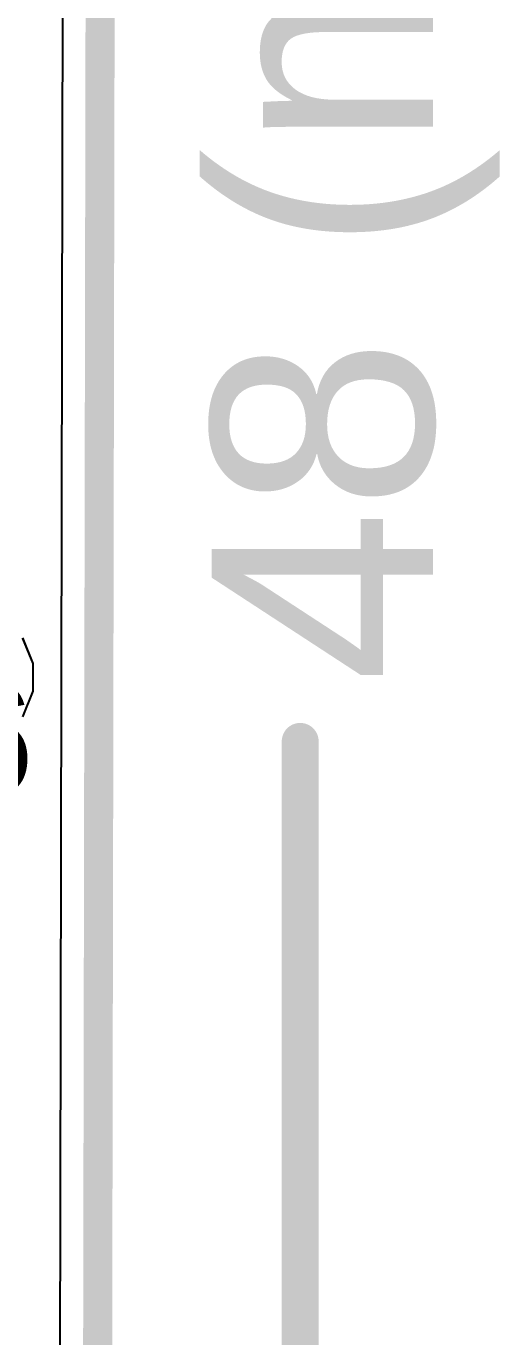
# Model space of a CAD drawing. Header units: inches. Extents: x -3 to 488, y -11 to 93.
# Drawn here: x 124.53 to 127.79, y 6.92 to 15.92 of the extents above; entities that cross this region are included whole.
import ezdxf

# ---------------------------------------------------------------- set-up
doc = ezdxf.new("R2010")
doc.units = ezdxf.units.IN
for name, color, linetype in [('Board Cutout', 216, 'Continuous'), ('Bottom Layer', 5, 'Continuous'), ('Dimension', 6, 'Continuous'), ('Layer 1', 16, 'Continuous'), ('Layer 2', 76, 'Continuous'), ('Top Layer', 1, 'Continuous'), ('Top Overlay', 2, 'Continuous')]:
    doc.layers.add(name, color=color, linetype=linetype)
doc.styles.add('Arial', font='', dxfattribs={"height": 0.2})
doc.styles.get('Arial').set_extended_font_data('Arial')

msp = doc.modelspace()

# ---------------------------------------------------------------- linework, layer by layer
at = {"layer": 'Board Cutout', "const_width": 0.2}
msp.add_lwpolyline([(124.9981, -5.5301), (125.0776, 38.5698)], dxfattribs=at)
at = {"layer": 'Bottom Layer'}
for p, q in [((124.7871, 21.1134), (124.7391, -5.5276)), ((124.5775, 11.5448), (124.5047, 11.7204)), ((124.5775, 11.3547), (124.5775, 11.5448)), ((124.5047, 11.1791), (124.5775, 11.3547))]:
    msp.add_line(p, q, dxfattribs=at)
at = {"layer": 'Dimension', "const_width": 0.254}
msp.add_lwpolyline([(126.4132, -7.48), (126.4132, 11.0096)], dxfattribs=at)
at = {"layer": 'Dimension', "const_width": 0.127}
msp.add_lwpolyline([(126.3497, 11.0096, 1), (126.4767, 11.0096, 1)], format="xyb", close=True, dxfattribs=at)
at = {"layer": 'Layer 1'}
for p, q in [((124.8135, 35.7299), (124.7391, -5.5276)), ((124.5775, 11.5448), (124.5047, 11.7204)), ((124.5775, 11.3547), (124.5775, 11.5448)), ((124.5047, 11.1791), (124.5775, 11.3547))]:
    msp.add_line(p, q, dxfattribs=at)
at = {"layer": 'Layer 2'}
msp.add_line((124.8085, 32.9443), (124.7391, -5.5276), dxfattribs=at)
at = {"layer": 'Top Layer'}
for p, q in [((124.7829, 18.7783), (124.7391, -5.5276)), ((124.5775, 11.5448), (124.5061, 11.7171)), ((124.5775, 11.3547), (124.5775, 11.5448)), ((124.5047, 11.1791), (124.5775, 11.3547))]:
    msp.add_line(p, q, dxfattribs=at)

# ---------------------------------------------------------------- texts
at = {"layer": 'Dimension', "style": 'Arial'}
msp.add_text('48 (mm)', height=1.524, rotation=90, dxfattribs=at).set_placement((127.3273, 11.416))
at = {"layer": 'Top Overlay', "style": 'Arial'}
msp.add_text('R56', height=0.762, rotation=360, dxfattribs=at).set_placement((122.6315, 10.6427))

doc.saveas('drawing.dxf')
